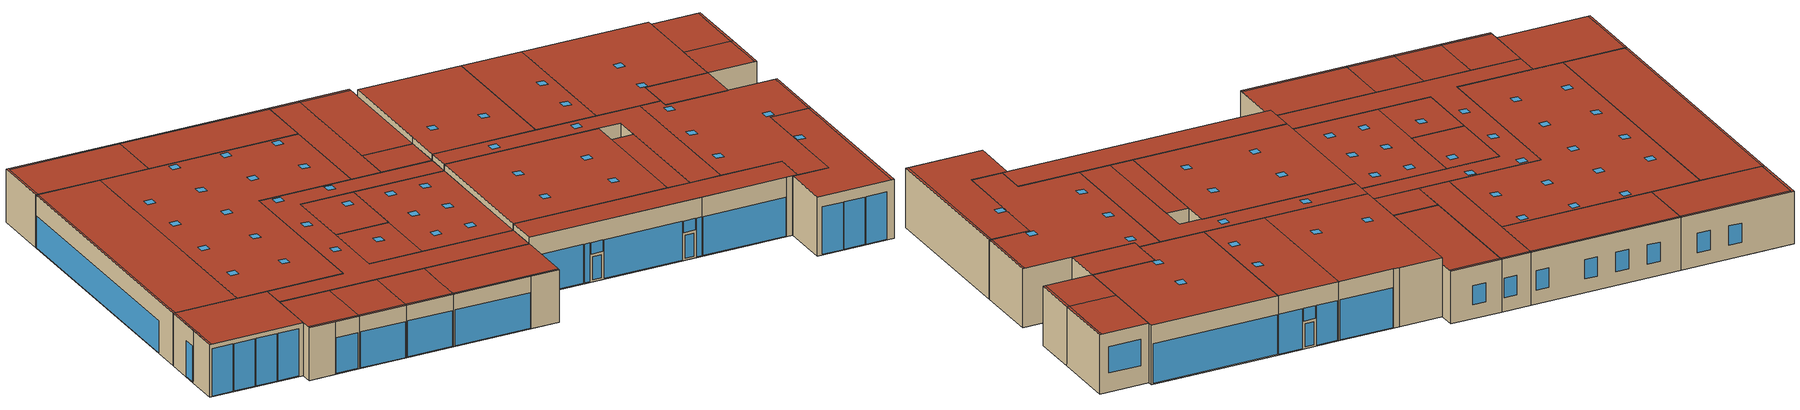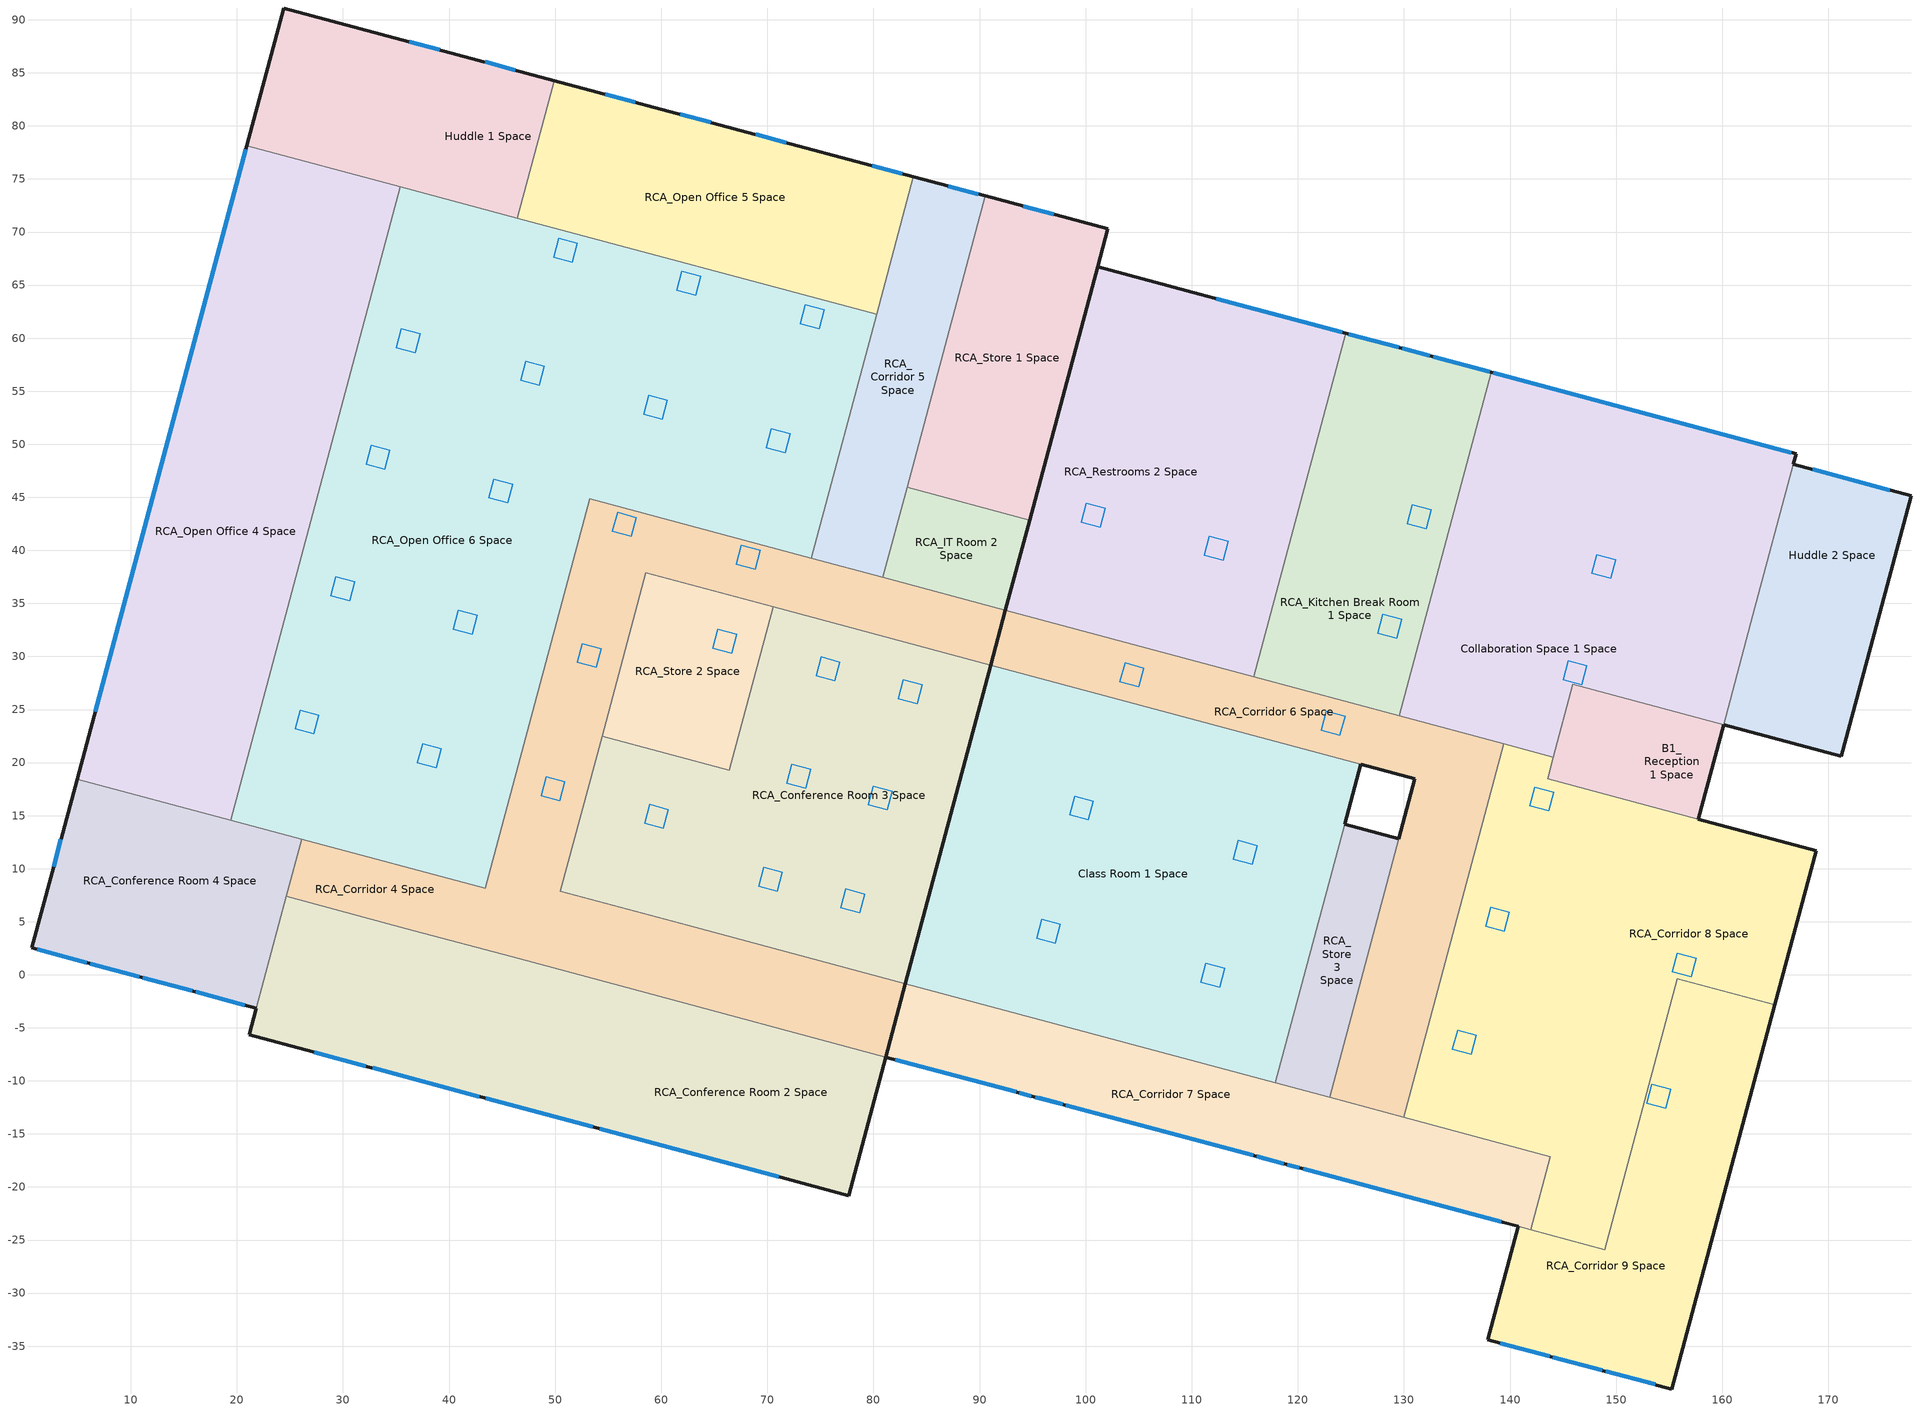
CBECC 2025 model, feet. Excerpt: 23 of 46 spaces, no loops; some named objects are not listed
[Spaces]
B1_Reception 1 Space
 floor to RCA_Corridor 16 Space (NACM_Drop Ceiling): 152.75,25.53 160.12,23.56 157.74,14.66 150.37,16.64 z13.08
 floor to RCA_Corridor 3 Space (NACM_Drop Ceiling): 145.92,27.36 152.75,25.53 150.37,16.64 143.53,18.47 z13.08
 wall outside (Base_CZ12-NonresMetalFrameWallU055): 157.74,14.66 160.12,23.56 z13.08:26.83
 wall to Collaboration Space 1 Space (NACM_Interior Wall): 160.12,23.56 145.92,27.36 144.08,20.52 z13.08:26.83
 wall to RCA_Corridor 8 Space (NACM_Interior Wall): 144.08,20.52 143.53,18.47 157.74,14.66 z13.08:26.83
 roof outside (Base_CZ12-FlatNonresWoodFramingAndOtherRoofU028): 157.74,14.66 160.12,23.56 145.92,27.36 143.53,18.47 z26.83
Collaboration Space 1 Space
 floor outside (Base_CZ12-NonresOtherFloorU071): 159.59,51.06 166.96,49.09 166.7,48.11 159.33,50.08 z13.08
 floor to RCA_Corridor 16 Space (NACM_Drop Ceiling): 159.33,50.08 166.7,48.11 160.12,23.56 152.75,25.53 z13.08
 floor to RCA_Corridor 3 Space (NACM_Drop Ceiling): 134,40.91 155.34,35.19 152.75,25.53 145.92,27.36 144.08,20.52 129.58,24.41 z13.08
 floor to B1_Gym 1 Space (NACM_Drop Ceiling): 138.25,56.78 159.59,51.06 158,45.12 136.66,50.84 z13.08
 floor to B1_Changing 1 Space (NACM_Drop Ceiling): 136.66,50.84 158,45.12 155.34,35.19 134,40.91 z13.08
 wall outside (Base_CZ12-NonresMetalFrameWallU055): 166.7,48.11 166.96,49.09 138.25,56.78 z13.08:26.83
 wall to RCA_Corridor 8 Space (NACM_Interior Wall): 139.4,21.78 144.08,20.52 z13.08:26.83
 wall to RCA_Corridor 6 Space (NACM_Interior Wall): 129.58,24.41 139.4,21.78 z13.08:26.83
 wall to RCA_Kitchen Break Room 1 Space (NACM_Interior Wall): 138.25,56.78 129.58,24.41 z13.08:26.83
 wall to Huddle 2 Space (NACM_Interior Wall): 160.12,23.56 162.89,33.89 166.7,48.11 z13.08:26.83
 window (Base_AllCZ_FixedWindowU34): 166.48,49.22 138.41,56.74 z13.25:22.5
 roof outside (Base_CZ12-FlatNonresWoodFramingAndOtherRoofU028): 144.08,20.52 145.92,27.36 160.12,23.56 166.96,49.09 138.25,56.78 129.58,24.41 z26.83
 skylight (Skylight): 146.77,27.35 147.25,29.12 145.47,29.59 145,27.82 z26.83; 149.49,37.36 149.96,39.13 148.19,39.61 147.71,37.84 z26.83
RCA_Corridor 8 Space
 floor to RCA_Corridor 14 Space (NACM_Drop Ceiling): 150.37,16.64 168.84,11.69 164.96,-2.83 155.77,-0.37 148.93,-25.91 141.96,-24.04 143.81,-17.13 134.93,-14.75 135.33,-13.25 141.89,-15.01 z13.08
 floor to RCA_Corridor 3 Space (NACM_Drop Ceiling): 139.4,21.78 144.08,20.52 143.53,18.47 150.37,16.64 141.89,-15.01 135.33,-13.25 134.93,-14.75 129.96,-13.42 z13.08
 wall outside (Base_CZ12-NonresMetalFrameWallU055): 164.96,-2.83 168.84,11.69 157.74,14.66 z13.08:26.83
 wall to RCA_Corridor 6 Space (NACM_Interior Wall): 139.4,21.78 129.96,-13.42 z13.08:26.83
 wall to RCA_Corridor 7 Space (NACM_Interior Wall): 129.96,-13.42 143.81,-17.13 141.96,-24.04 z13.08:26.83
 wall to RCA_Corridor 9 Space (NACM_Interior Wall): 141.96,-24.04 148.93,-25.91 155.77,-0.37 164.96,-2.83 z13.08:26.83
 roof outside (Base_CZ12-FlatNonresWoodFramingAndOtherRoofU028): 164.96,-2.83 168.84,11.69 168.36,11.82 164.47,-2.7 z26.83; 148.93,-25.91 155.77,-0.37 164.47,-2.7 168.36,11.82 143.53,18.47 144.08,20.52 139.4,21.78 129.96,-13.42 143.81,-17.13 141.96,-24.04 z26.83
 skylight (Skylight): 157.06,-0.2 157.53,1.57 155.76,2.05 155.29,0.28 z26.83; 139.47,4.1 139.94,5.87 138.17,6.35 137.7,4.57 z26.83; 143.63,15.45 144.11,17.22 142.34,17.7 141.86,15.93 z26.83; 136.35,-7.47 136.82,-5.7 135.05,-5.23 134.57,-7 z26.83
Class Room 1 Space
 floor to RCA_Open Office 7 Space (NACM_Drop Ceiling): 91.06,29.18 125.93,19.83 117.89,-10.18 83.01,-0.84 z13.08
 wall outside (Base_CZ12-NonresMetalFrameWallU055): 91.06,29.18 83.01,-0.84 z25.33:26.83; 124.42,14.19 125.93,19.83 z13.08:26.83
 wall to RCA_Conference Room 3 Space (NACM_Interior Wall): 91.06,29.18 83.01,-0.84 z13.08:25.33
 wall to RCA_Corridor 6 Space (NACM_Interior Wall): 125.93,19.83 91.06,29.18 z13.08:26.83
 wall to RCA_Store 3 Space (NACM_Interior Wall): 117.89,-10.18 124.42,14.19 z13.08:26.83
 wall to RCA_Corridor 7 Space (NACM_Interior Wall): 83.01,-0.84 117.89,-10.18 z13.08:26.83
 roof outside (Base_CZ12-FlatNonresWoodFramingAndOtherRoofU028): 117.89,-10.18 125.93,19.83 91.06,29.18 83.01,-0.84 z26.83
 skylight (Skylight): 112.63,-1.16 113.11,0.61 111.34,1.08 110.86,-0.69 z26.83; 115.7,10.41 116.17,12.18 114.4,12.66 113.93,10.88 z26.83; 100.26,14.59 100.74,16.36 98.97,16.84 98.49,15.07 z26.83; 97.15,2.98 97.62,4.75 95.85,5.23 95.38,3.46 z26.83
RCA_Conference Room 3 Space
 floor to RCA_Conference Room 6 Space (NACM_Drop Ceiling): 70.54,34.68 91.06,29.18 83.01,-0.84 62.49,4.66 z13.08; 54.42,22.48 66.41,19.27 62.49,4.66 50.51,7.87 z13.08
 wall to RCA_Corridor 4 Space (NACM_Interior Wall): 91.06,29.18 70.54,34.68 / 54.42,22.48 50.51,7.87 62.49,4.66 83.01,-0.84 z13.08:25.33
 wall to RCA_Store 2 Space (NACM_Interior Wall): 70.54,34.68 66.41,19.27 54.42,22.48 z13.08:25.33
 roof outside (Base_CZ12-FlatNonresWoodFramingAndOtherRoofU028): 83.01,-0.84 91.06,29.18 70.54,34.68 62.49,4.66 z25.33; 62.49,4.66 66.41,19.27 54.42,22.48 50.51,7.87 z25.33
 skylight (Skylight): 73.61,17.59 74.09,19.36 72.31,19.84 71.84,18.07 z25.33; 81.28,15.54 81.75,17.31 79.98,17.78 79.51,16.01 z25.33; 70.94,7.87 71.41,9.64 69.64,10.12 69.17,8.35 z25.33; 78.7,5.84 79.18,7.61 77.41,8.08 76.93,6.31 z25.33; 76.36,27.71 76.83,29.48 75.06,29.95 74.59,28.18 z25.33; 84.12,25.56 84.59,27.33 82.82,27.8 82.35,26.03 z25.33; 60.19,13.8 60.67,15.58 58.9,16.05 58.42,14.28 z25.33
RCA_Corridor 6 Space
 floor to RCA_Corridor 3 Space (NACM_Drop Ceiling): 92.44,34.36 139.4,21.78 129.96,-13.42 122.99,-11.55 131.03,18.47 91.06,29.18 z13.08
 wall outside (Base_CZ12-NonresMetalFrameWallU055): 125.93,19.83 131.03,18.47 129.52,12.83 z13.08:26.83; 92.44,34.36 91.06,29.18 z25.33:26.83
 wall to RCA_Corridor 4 Space (NACM_Interior Wall): 92.44,34.36 91.06,29.18 z13.08:25.33
 wall to RCA_Corridor 7 Space (NACM_Interior Wall): 122.99,-11.55 129.96,-13.42 z13.08:26.83
 wall to RCA_Store 3 Space (NACM_Interior Wall): 129.52,12.83 122.99,-11.55 z13.08:26.83
 wall to RCA_Restrooms 2 Space (NACM_Interior Wall): 115.82,28.09 92.44,34.36 z13.08:26.83
 wall to RCA_Kitchen Break Room 1 Space (NACM_Interior Wall): 129.58,24.41 115.82,28.09 z13.08:26.83
 roof outside (Base_CZ12-FlatNonresWoodFramingAndOtherRoofU028): 129.96,-13.42 139.4,21.78 92.44,34.36 91.06,29.18 131.03,18.47 122.99,-11.55 z26.83
 skylight (Skylight): 123.97,22.58 124.44,24.35 122.67,24.83 122.2,23.06 z26.83; 105.01,27.14 105.48,28.91 103.71,29.38 103.24,27.61 z26.83
RCA_Store 3 Space
 floor to RCA_Open Office 7 Space (NACM_Drop Ceiling): 124.42,14.19 129.52,12.83 122.99,-11.55 117.89,-10.18 z13.08
 wall outside (Base_CZ12-NonresMetalFrameWallU055): 129.52,12.83 124.42,14.19 z13.08:26.83
 wall to RCA_Corridor 7 Space (NACM_Interior Wall): 117.89,-10.18 122.99,-11.55 z13.08:26.83
 roof outside (Base_CZ12-FlatNonresWoodFramingAndOtherRoofU028): 122.99,-11.55 129.52,12.83 124.42,14.19 117.89,-10.18 z26.83
RCA_Corridor 7 Space
 floor to RCA_Corridor 3 Space (NACM_Drop Ceiling): 83.01,-0.84 134.93,-14.75 133.08,-21.66 81.16,-7.75 z13.08
 floor to RCA_Corridor 14 Space (NACM_Drop Ceiling): 134.93,-14.75 143.81,-17.13 141.96,-24.04 133.08,-21.66 z13.08
 wall outside (Base_CZ12-NonresMetalFrameWallU055): 81.16,-7.75 120.33,-18.25 139.31,-23.33 140.76,-23.72 z13.08:26.83; 83.01,-0.84 81.16,-7.75 z25.33:26.83
 wall to RCA_Corridor 4 Space (NACM_Interior Wall): 83.01,-0.84 81.16,-7.75 z13.08:25.33
 wall to RCA_Corridor 9 Space (NACM_Interior Wall): 140.76,-23.72 141.96,-24.04 z13.08:26.83
 window (Base_AllCZ_FixedWindowU34): 120.49,-18.29 139.15,-23.29 / 98.14,-12.3 115.78,-17.03 / 119.02,-17.9 120.15,-18.2 / 93.76,-11.13 94.89,-11.43 / 82.07,-8 93.44,-11.04 z13.25:22.25; 116.43,-17.2 118.36,-17.72 / 95.57,-11.61 97.5,-12.13 z13.59:18.92; 116.11,-17.12 118.68,-17.81 / 95.24,-11.53 97.82,-12.22 z19.59:22.25
 roof outside (Base_CZ12-FlatNonresWoodFramingAndOtherRoofU028): 141.96,-24.04 143.81,-17.13 83.01,-0.84 81.16,-7.75 z26.83
RCA_Kitchen Break Room 1 Space
 floor to RCA_Corridor 3 Space (NACM_Drop Ceiling): 120.24,44.59 134,40.91 129.58,24.41 115.82,28.09 z13.08
 floor to B1_Gym 1 Space (NACM_Drop Ceiling): 124.5,60.47 138.25,56.78 136.66,50.84 135.38,51.18 132.72,41.25 120.24,44.59 z13.08
 floor to B1_Changing 1 Space (NACM_Drop Ceiling): 135.38,51.18 136.66,50.84 134,40.91 132.72,41.25 z13.08
 wall outside (Base_CZ12-NonresMetalFrameWallU055): 138.25,56.78 124.5,60.47 z13.08:26.83
 wall to RCA_Restrooms 2 Space (NACM_Interior Wall): 124.5,60.47 115.82,28.09 z13.08:26.83
 window (Base_AllCZ_FixedWindowU34): 132.42,58.34 129.84,59.03 z19.59:22.5; 138.09,56.82 132.74,58.26 / 129.52,59.12 124.82,60.38 z13.25:22.5; 132.09,58.43 130.16,58.95 z13.59:18.92
 roof outside (Base_CZ12-FlatNonresWoodFramingAndOtherRoofU028): 129.58,24.41 138.25,56.78 124.5,60.47 115.82,28.09 z26.83
 skylight (Skylight): 129.32,31.73 129.79,33.5 128.02,33.98 127.55,32.21 z26.83; 132.08,42.03 132.56,43.8 130.78,44.28 130.31,42.51 z26.83
Huddle 2 Space
 floor to RCA_Corridor 16 Space (NACM_Drop Ceiling): 162.89,33.89 174,30.91 173.23,28.05 165.06,30.24 163.05,22.77 160.12,23.56 z13.08; 166.7,48.11 177.81,45.13 174,30.91 162.89,33.89 z13.08
 floor to RCA_Elec Room 1 Space (NACM_Drop Ceiling): 165.06,30.24 173.23,28.05 171.23,20.58 163.05,22.77 z13.08
 wall outside (Base_CZ12-NonresMetalFrameWallU055): 160.12,23.56 171.23,20.58 174,30.91 177.81,45.13 166.7,48.11 z13.08:26.83
 window (Base_AllCZ_FixedWindowU34): 175.76,45.68 168.52,47.62 z17.5:23.58
 roof outside (Base_CZ12-FlatNonresWoodFramingAndOtherRoofU028): 171.23,20.58 174,30.91 173.51,31.04 170.74,20.71 z26.83; 170.74,20.71 173.51,31.04 162.89,33.89 160.12,23.56 z26.83; 174,30.91 177.81,45.13 177.32,45.26 173.51,31.04 z26.83; 173.51,31.04 177.32,45.26 166.7,48.11 162.89,33.89 z26.83
Huddle 1 Space
 floor to RCA_Open Office 2 Space (NACM_Drop Ceiling): 40.93,86.69 49.93,84.28 46.45,71.3 37.45,73.71 z13.08
 floor to RCA_Corridor 10 Space (NACM_Drop Ceiling): 34.85,88.32 40.93,86.69 37.45,73.71 20.94,78.14 21.85,81.53 32.28,78.74 z13.08
 floor to RCA_Store 4 Space (NACM_Drop Ceiling): 24.41,91.12 34.85,88.32 32.28,78.74 21.85,81.53 z13.08
 wall outside (Base_CZ12-NonresMetalFrameWallU055): 49.93,84.28 24.41,91.12 20.94,78.14 z13.08:25.33
 wall to RCA_Open Office 4 Space (NACM_Interior Wall): 20.94,78.14 35.43,74.26 z13.08:25.33
 wall to RCA_Open Office 5 Space (NACM_Interior Wall): 46.45,71.3 49.93,84.28 z13.08:25.33
 wall to RCA_Open Office 6 Space (NACM_Interior Wall): 35.43,74.26 46.45,71.3 z13.08:25.33
 window (Base_AllCZ_FixedWindowU34): 39.12,87.17 36.27,87.94 / 46.25,85.26 43.4,86.03 z16.27:20.77
 roof outside (Base_CZ12-FlatNonresWoodFramingAndOtherRoofU028): 21.42,78.01 24.77,90.5 49.8,83.8 49.93,84.28 24.41,91.12 20.94,78.14 z25.33; 46.45,71.3 49.8,83.8 24.77,90.5 21.42,78.01 z25.33
RCA_Open Office 4 Space
 floor to RCA_Open Office 1 Space (NACM_Drop Ceiling): 18.5,69.04 32.99,65.16 19.43,14.56 4.94,18.44 z13.08
 floor to RCA_Corridor 10 Space (NACM_Drop Ceiling): 20.94,78.14 35.43,74.26 32.99,65.16 18.5,69.04 z13.08
 wall outside (Base_CZ12-NonresMetalFrameWallU055): 20.94,78.14 4.94,18.44 z13.08:25.33
 wall to RCA_Conference Room 4 Space (NACM_Interior Wall): 4.94,18.44 19.43,14.56 z13.08:25.33
 wall to RCA_Open Office 6 Space (NACM_Interior Wall): 19.43,14.56 35.43,74.26 z13.08:25.33
 window (Base_AllCZ_FixedWindowU34): 20.85,77.82 6.65,24.8 z13.25:20.59
 roof outside (Base_CZ12-FlatNonresWoodFramingAndOtherRoofU028): 5.42,18.31 21.42,78.01 20.94,78.14 4.94,18.44 z25.33; 19.43,14.56 35.43,74.26 21.42,78.01 5.42,18.31 z25.33
RCA_Open Office 5 Space
 floor to RCA_Open Office 2 Space (NACM_Drop Ceiling): 49.93,84.28 83.77,75.21 80.29,62.23 46.45,71.3 z13.08
 wall outside (Base_CZ12-NonresMetalFrameWallU055): 83.77,75.21 49.93,84.28 z13.08:25.33
 wall to RCA_Corridor 5 Space (NACM_Interior Wall): 80.29,62.23 83.77,75.21 z13.08:25.33
 wall to RCA_Open Office 6 Space (NACM_Interior Wall): 46.45,71.3 80.29,62.23 z13.08:25.33
 window (Base_AllCZ_FixedWindowU34): 82.74,75.49 79.88,76.25 / 57.57,82.23 54.71,83 / 64.67,80.33 61.81,81.1 / 71.76,78.43 68.91,79.19 z16.27:20.77
 roof outside (Base_CZ12-FlatNonresWoodFramingAndOtherRoofU028): 80.29,62.23 83.64,74.73 49.8,83.8 46.45,71.3 z25.33; 83.64,74.73 83.77,75.21 49.93,84.28 49.8,83.8 z25.33
RCA_Open Office 6 Space
 floor to RCA_Open Office 3 Space (NACM_Drop Ceiling): 37.45,73.71 80.29,62.23 74.14,39.26 53.24,44.86 43.4,8.14 19.43,14.56 32.99,65.16 35.01,64.62 z13.08
 floor to RCA_Corridor 10 Space (NACM_Drop Ceiling): 35.43,74.26 37.45,73.71 35.01,64.62 32.99,65.16 z13.08
 wall to RCA_Conference Room 4 Space (NACM_Interior Wall): 19.43,14.56 26.11,12.77 z13.08:25.33
 wall to RCA_Corridor 4 Space (NACM_Interior Wall): 26.11,12.77 43.4,8.14 53.24,44.86 74.14,39.26 z13.08:25.33
 wall to RCA_Corridor 5 Space (NACM_Interior Wall): 74.14,39.26 80.29,62.23 z13.08:25.33
 roof outside (Base_CZ12-FlatNonresWoodFramingAndOtherRoofU028): 43.4,8.14 53.24,44.86 74.14,39.26 80.29,62.23 35.43,74.26 19.43,14.56 z25.33
 skylight (Skylight): 48.52,55.57 49,57.34 47.23,57.82 46.75,56.05 z25.33; 51.63,67.17 52.1,68.94 50.33,69.41 49.85,67.64 z25.33; 63.25,64.05 63.73,65.82 61.95,66.3 61.48,64.52 z25.33; 74.88,60.88 75.35,62.66 73.58,63.13 73.11,61.36 z25.33; 36.82,58.64 37.29,60.41 35.52,60.89 35.05,59.12 z25.33; 60.11,52.35 60.58,54.12 58.81,54.6 58.34,52.83 z25.33; 71.69,49.2 72.16,50.97 70.39,51.45 69.92,49.67 z25.33; 33.95,47.64 34.42,49.41 32.65,49.89 32.18,48.12 z25.33; 45.51,44.48 45.99,46.25 44.21,46.72 43.74,44.95 z25.33; 30.62,35.26 31.1,37.03 29.33,37.51 28.85,35.74 z25.33; 42.19,32.1 42.66,33.87 40.89,34.35 40.42,32.58 z25.33; 27.26,22.7 27.73,24.47 25.96,24.95 25.49,23.17 z25.33; 38.8,19.52 39.27,21.29 37.5,21.76 37.03,19.99 z25.33
RCA_Conference Room 2 Space
 floor to RCA_Conference Room 1 Space (NACM_Drop Ceiling): 46.65,1.49 57.36,-1.38 53.86,-14.43 43.15,-11.56 z13.08; 57.36,-1.38 81.16,-7.75 77.66,-20.81 53.86,-14.43 z13.08; 24.67,7.38 35.97,4.36 32.47,-8.7 21.17,-5.67 z13.08; 35.97,4.36 46.65,1.49 43.15,-11.56 32.47,-8.7 z13.08
 wall outside (Base_CZ12-NonresMetalFrameWallU055): 21.85,-3.15 21.17,-5.67 27.16,-7.28 32.47,-8.7 43.15,-11.56 53.86,-14.43 71.25,-19.09 77.66,-20.81 81.16,-7.75 z13.08:25.33
 wall to RCA_Corridor 4 Space (NACM_Interior Wall): 81.16,-7.75 57.36,-1.38 46.65,1.49 35.97,4.36 24.67,7.38 z13.08:25.33
 wall to RCA_Conference Room 4 Space (NACM_Interior Wall): 24.67,7.38 21.85,-3.15 z13.08:25.33
 window (Base_AllCZ_FixedWindowU34): 43.47,-11.65 53.54,-14.35 / 54.18,-14.52 71.09,-19.05 / 27.32,-7.32 32.15,-8.62 / 32.79,-8.79 42.83,-11.48 z13.25:21.59
 roof outside (Base_CZ12-FlatNonresWoodFramingAndOtherRoofU028): 53.86,-14.43 53.99,-13.95 43.28,-11.08 43.15,-11.56 z25.33; 53.99,-13.95 57.36,-1.38 46.65,1.49 43.28,-11.08 z25.33; 77.66,-20.81 77.79,-20.33 53.99,-13.95 53.86,-14.43 z25.33; 77.79,-20.33 81.16,-7.75 57.36,-1.38 53.99,-13.95 z25.33; 32.47,-8.7 32.6,-8.22 21.3,-5.19 21.17,-5.67 z25.33; 32.6,-8.22 35.97,4.36 24.67,7.38 21.3,-5.19 z25.33; 43.15,-11.56 43.28,-11.08 32.6,-8.22 32.47,-8.7 z25.33; 43.28,-11.08 46.65,1.49 35.97,4.36 32.6,-8.22 z25.33
RCA_Corridor 4 Space
 floor to RCA_Corridor 1 Space (NACM_Drop Ceiling): 53.24,44.86 92.44,34.36 91.06,29.18 58.55,37.89 50.51,7.87 83.01,-0.84 81.16,-7.75 24.67,7.38 26.11,12.77 43.4,8.14 z13.08
 wall to RCA_Conference Room 4 Space (NACM_Interior Wall): 26.11,12.77 24.67,7.38 z13.08:25.33
 wall to RCA_IT Room 2 Space (NACM_Interior Wall): 92.44,34.36 80.9,37.45 z13.08:25.33
 wall to RCA_Store 2 Space (NACM_Interior Wall): 54.42,22.48 58.55,37.89 70.54,34.68 z13.08:25.33
 wall to RCA_Corridor 5 Space (NACM_Interior Wall): 80.9,37.45 74.14,39.26 z13.08:25.33
 roof outside (Base_CZ12-FlatNonresWoodFramingAndOtherRoofU028): 81.16,-7.75 83.01,-0.84 50.51,7.87 58.55,37.89 91.06,29.18 92.44,34.36 53.24,44.86 43.4,8.14 26.11,12.77 24.67,7.38 z25.33
 skylight (Skylight): 57.18,41.32 57.65,43.09 55.88,43.57 55.41,41.8 z25.33; 68.86,38.22 69.33,39.99 67.56,40.47 67.09,38.7 z25.33; 53.87,28.98 54.34,30.75 52.57,31.22 52.1,29.45 z25.33; 50.45,16.42 50.93,18.19 49.16,18.66 48.68,16.89 z25.33
RCA_Conference Room 4 Space
 floor outside (Base_CZ12-NonresOtherFloorU071): 13.01,1.77 22.48,-0.77 21.85,-3.15 12.38,-0.61 z13.08
 floor to RCA_Lobby 1 Space (NACM_Drop Ceiling): 4.94,18.44 26.11,12.77 22.48,-0.77 13.01,1.77 12.38,-0.61 0.68,2.53 z13.08
 wall outside (Base_CZ12-NonresMetalFrameWallU055): 4.94,18.44 2.59,9.66 0.68,2.53 21.85,-3.15 z13.08:25.33
 window (Base_AllCZ_FixedWindowU34): 11.14,-0.28 15.79,-1.52 / 16.11,-1.61 20.76,-2.85 / 1.2,2.39 5.85,1.14 / 6.17,1.05 10.82,-0.19 z13.25:24.25; 3.42,12.77 2.73,10.2 z13.25:21.5
 roof outside (Base_CZ12-FlatNonresWoodFramingAndOtherRoofU028): 1.16,2.4 5.42,18.31 4.94,18.44 0.68,2.53 z25.33; 21.85,-3.15 26.11,12.77 5.42,18.31 1.16,2.4 z25.33
RCA_Store 2 Space
 floor to RCA_Store 7 Space (NACM_Drop Ceiling): 58.55,37.89 70.54,34.68 66.41,19.27 54.42,22.48 z13.08
 roof outside (Base_CZ12-FlatNonresWoodFramingAndOtherRoofU028): 66.41,19.27 70.54,34.68 58.55,37.89 54.42,22.48 z25.33
 skylight (Skylight): 66.63,30.31 67.1,32.08 65.33,32.56 64.86,30.79 z25.33
RCA_IT Room 2 Space
 floor to RCA_IT Room 1 Space (NACM_Drop Ceiling): 83.18,45.94 94.72,42.85 92.44,34.36 80.9,37.45 z13.08
 wall to RCA_Corridor 5 Space (NACM_Interior Wall): 83.18,45.94 80.9,37.45 z13.08:25.33
 wall to RCA_Store 1 Space (NACM_Interior Wall): 94.72,42.85 83.18,45.94 z13.08:25.33
 wall to RCA_Restrooms 2 Space (NACM_Interior Wall): 92.44,34.36 94.72,42.85 z13.08:25.33
 roof outside (Base_CZ12-FlatNonresWoodFramingAndOtherRoofU028): 92.44,34.36 94.72,42.85 83.18,45.94 80.9,37.45 z25.33
RCA_Corridor 5 Space
 floor to RCA_Corridor 2 Space (NACM_Drop Ceiling): 83.77,75.21 90.53,73.4 80.9,37.45 74.14,39.26 z13.08
 wall outside (Base_CZ12-NonresMetalFrameWallU055): 90.53,73.4 83.77,75.21 z13.08:25.33
 wall to RCA_Store 1 Space (NACM_Interior Wall): 83.18,45.94 90.53,73.4 z13.08:25.33
 window (Base_AllCZ_FixedWindowU34): 89.9,73.57 87.04,74.33 z16.27:20.77
 roof outside (Base_CZ12-FlatNonresWoodFramingAndOtherRoofU028): 90.4,72.92 90.53,73.4 83.77,75.21 83.64,74.73 z25.33; 80.9,37.45 90.4,72.92 83.64,74.73 74.14,39.26 z25.33
RCA_Store 1 Space
 floor to RCA_Store 5 Space (NACM_Drop Ceiling): 90.53,73.4 102.08,70.31 94.72,42.85 83.18,45.94 z13.08
 wall outside (Base_CZ12-NonresMetalFrameWallU055): 101.12,66.73 102.08,70.31 90.53,73.4 z13.08:25.33
 wall to RCA_Restrooms 2 Space (NACM_Interior Wall): 94.72,42.85 101.12,66.73 z13.08:25.33
 window (Base_AllCZ_FixedWindowU34): 97,71.67 94.14,72.43 z16.27:20.77
 roof outside (Base_CZ12-FlatNonresWoodFramingAndOtherRoofU028): 101.95,69.82 102.08,70.31 90.53,73.4 90.4,72.92 z25.33; 94.72,42.85 101.95,69.82 90.4,72.92 83.18,45.94 z25.33
RCA_Restrooms 2 Space
 floor to RCA_Restrooms 1 Space (NACM_Drop Ceiling): 101.12,66.73 110.74,64.15 109.98,61.32 115.48,59.85 111.99,46.8 120.24,44.59 115.82,28.09 92.44,34.36 z13.08
 floor to RCA_Corridor 11 Space (NACM_Drop Ceiling): 110.74,64.15 121.16,61.36 120.4,58.53 109.98,61.32 z13.08
 floor to B1_Gym 1 Space (NACM_Drop Ceiling): 121.16,61.36 124.5,60.47 120.24,44.59 111.99,46.8 115.48,59.85 120.4,58.53 z13.08
 wall outside (Base_CZ12-NonresMetalFrameWallU055): 101.12,66.73 94.72,42.85 92.44,34.36 z25.33:26.83; 124.5,60.47 112.16,63.77 110.74,64.15 101.12,66.73 z13.08:26.83
 window (Base_AllCZ_FixedWindowU34): 124.18,60.55 112.32,63.73 z13.25:22.5
 roof outside (Base_CZ12-FlatNonresWoodFramingAndOtherRoofU028): 115.82,28.09 124.5,60.47 101.12,66.73 92.44,34.36 z26.83
 skylight (Skylight): 101.37,42.19 101.84,43.96 100.07,44.43 99.6,42.66 z26.83; 112.95,39.08 113.42,40.85 111.65,41.32 111.18,39.55 z26.83
RCA_Corridor 9 Space
 floor to RCA_Corridor 14 Space (NACM_Drop Ceiling): 155.77,-0.37 164.96,-2.83 155.25,-39.04 137.9,-34.39 140.76,-23.72 148.93,-25.91 z13.08
 wall outside (Base_CZ12-NonresMetalFrameWallU055): 140.76,-23.72 137.9,-34.39 155.25,-39.04 164.96,-2.83 z13.08:26.83
 window (Base_AllCZ_FixedWindowU34): 139.08,-34.71 143.72,-35.95 / 144.05,-36.04 148.69,-37.28 / 149.02,-37.37 153.67,-38.62 z13.25:24.25
 roof outside (Base_CZ12-FlatNonresWoodFramingAndOtherRoofU028): 155.25,-39.04 164.96,-2.83 164.47,-2.7 154.77,-38.91 z26.83; 154.77,-38.91 164.47,-2.7 155.77,-0.37 148.93,-25.91 140.76,-23.72 137.9,-34.39 z26.83
 skylight (Skylight): 154.66,-12.58 155.14,-10.8 153.37,-10.33 152.89,-12.1 z26.83
[Proj]
Lab Classroom FPFC: Ruleset=CA 2025 Nonresidential, Vers. 1.0 (T24_2025.bin); StdsVersion=Compliance2025; GasType=None; NatGasAvail=0; EffMetric=SEER2/EER2/HSPF2; CliZn=ClimateZone9; ZipCode=95837; WeatherStation=LOS ANGELES USC; HVACAutoSizing=0; QuickAnalysis=0; AutoHardSizeAirFlowPerSqFt=1.5; AnalysisType=Title24ProposedOnly; AirBarrier=Air barrier - not verified
[Bldg]
CustomLabClassroom: BldgAz=0
[ConsAssm]
Base_CZ12-NonresMetalFrameWallU055: CompatibleSurfType=ExteriorWall; MatRef=( Stucco - 7/8 in., Compliance Insulation R14.60, Compliance Insulation R1.41, Compliance Insulation R0.02, Compliance Insulation R0.02, Air - Metal Wall Framing - 16 or 24 in. OC, Gypsum Board - 1/2 in. )
NACM_Interior Wall: CompatibleSurfType=InteriorWall; MatRef=( Gypsum Board - 5/8 in., Air - Metal Wall Framing - 16 or 24 in. OC, Compliance Insulation Int wall )
Base_CZ12-FlatNonresWoodFramingAndOtherRoofU028: CompatibleSurfType=Roof; MatRef=( Metal Standing Seam - 1/16 in., Compliance Insulation R34.93 ); CRRCInitialRefl=0.63; CRRCAgedRefl=0.63; CRRCInitialEmit=0.75; CRRCAgedEmit=0.75; CRRCProdID=XXXX-XXXX
Base_CZ12-NonresOtherFloorU071: CompatibleSurfType=ExteriorFloor; MatRef=( Metal Deck - 1/16 in., Compliance Insulation R14.60, Carpet - 3/4 in. )
NACM_Drop Ceiling: CompatibleSurfType=InteriorFloor; MatRef=Acoustic Tile - 3/4 in.
[Mat]
Name | CodeCat | CodeItem
Stucco - 7/8 in. | Plastering Materials | Stucco - 7/8 in.
Compliance Insulation R14.60 | Insulation Board | Compliance Insulation R14.60
Compliance Insulation R1.41 | Insulation Board | Compliance Insulation R1.41
Compliance Insulation R0.02 | Insulation Board | Compliance Insulation R0.02
Air - Metal Wall Framing - 16 or 24 in. OC | Air | Air - Metal Wall Framing - 16 or 24 in. OC
Gypsum Board - 1/2 in. | Bldg Board and Siding | Gypsum Board - 1/2 in.
Gypsum Board - 5/8 in. | Bldg Board and Siding | Gypsum Board - 5/8 in.
Metal Standing Seam - 1/16 in. | Roofing | Metal Standing Seam - 1/16 in.
Compliance Insulation R34.93 | Insulation Board | Compliance Insulation R34.93
Acoustic Tile - 3/4 in. | Finish Materials | Acoustic Tile - 3/4 in.
Metal Deck - 1/16 in. | Bldg Board and Siding | Metal Deck - 1/16 in.
Carpet - 3/4 in. | Finish Materials | Carpet - 3/4 in.
Compliance Insulation Int wall | Insulation Board | Compliance Insulation R4.50
[FenCons] FenProdType=FixedWindow; CertificationMthd=NFRCRated
Name | FenType | AssmContext | SHGC | UFactor | VT | SkyltGlz | SkyltCurb
Base_AllCZ_FixedWindowU34 | VerticalFenestration | Manufactured | 0.22 | 0.34 | 0.42
Skylight | Skylight |  | 0.25 | 0.3 | 0.5 | Glass | CurbMounted
[Story]
2nd Floor
[Spc] Story=2nd Floor; EnvStatus=New; LtgStatus=Future; IntLPDNonReg=0
Name | CondgType | ThrmlZnRef | Vol | SpcFunc | FuncSchGrp | IntLPDReg | OccSensorCtrl | OccFrac | Skylit100PctControlled | DayltgCtrlType | MinDimLtgFrac | MinDimPwrFrac | VentFlow | PriSide100PctControlled | SecSide100PctControlled | ExhPerArea | ExhNumFixtures | PVBattSizeBldgType | VentSpcFunc
B1_Reception 1 Space | DirectlyConditioned | L2_ZN08_Recep Corridor | 1861.05 | Lobby, Main Entry | Assembly | 0.7 | 0
Class Room 1 Space | DirectlyConditioned | L2_ZN02_Core Classroom | 15427.9 | Classroom, Lecture, Training, Vocational Areas | School | 0.6 | 1 | 0.75 | 1 | Continuous | 0.1 | 0.1 | 636
Collaboration Space 1 Space | DirectlyConditioned | L2_ZN07_Huddle Area | 12265.2 | Classroom, Lecture, Training, Vocational Areas | School | 0.6 | 1 | 0.75 | 1 | Continuous | 0.1 | 0.1 | 400 | 1 | 1
Huddle 1 Space | DirectlyConditioned | L2_ZN04_Huddle Offices | 4346.87 | Classroom, Lecture, Training, Vocational Areas | School | 0.6 | 1 | 0.75 |  | Continuous | 0.1 | 0.1 | 250 | 1 | 1
Huddle 2 Space | DirectlyConditioned | L2_ZN07_Huddle Area | 4019.46 | Classroom, Lecture, Training, Vocational Areas | School | 0.6 | 1 | 0.75 |  | Continuous | 0.1 | 0.1 | 200 | 1 | 1
RCA_Conference Room 2 Space | DirectlyConditioned | L2_ZN07 North Conf | 9683.65 | Classroom, Lecture, Training, Vocational Areas | School | 0.6 | 1 | 0.75 |  | Continuous | 0.1 | 0.1 | 400 | 1 | 1
RCA_Conference Room 3 Space | DirectlyConditioned | L2_ZN01_Core Conf Room | 10387.3 | Classroom, Lecture, Training, Vocational Areas | School | 0.6 | 1 | 0.75 | 1 | Continuous | 0.1 | 0.1 | 400
RCA_Conference Room 4 Space | DirectlyConditioned | L2_ZN06 Corner Conf | 4424.03 | Classroom, Lecture, Training, Vocational Areas | School | 0.6 | 1 | 0.75 |  | Continuous | 0.1 | 0.1 | 250 | 1 | 1
RCA_Corridor 4 Space | DirectlyConditioned | L2_ZN08_Recep Corridor | 10084.3 | Corridor Area | Office | 0.4 | 1 |  | 1 | Continuous | 0.1 | 0.1
RCA_Corridor 5 Space | DirectlyConditioned | L2_ZN12 Storage | 3191.4 | Corridor Area | Office | 0.4 | 1 |  |  | Continuous | 0.1 | 0.1 |  | 1 | 1
RCA_Corridor 6 Space | DirectlyConditioned | L2_ZN08_Recep Corridor | 6668.67 | Corridor Area | Office | 0.4 | 1 |  | 1 | Continuous | 0.1 | 0.1
RCA_Corridor 7 Space | DirectlyConditioned | L2_ZN09 NE Corridor | 6193.84 | Corridor Area | Office | 0.4 | 1 |  |  | Continuous | 0.1 | 0.1 |  | 1 | 1
RCA_Corridor 8 Space | DirectlyConditioned | L2_ZN08_Recep Corridor | 12985.3 | Corridor Area | Office | 0.4 | 1 |  | 1 | Continuous | 0.1 | 0.1
RCA_Corridor 9 Space | DirectlyConditioned | L2_ZN09 NE Corridor | 6184.64 | Corridor Area | Office | 0.4 | 1 |  | 1 | Continuous | 0.1 | 0.1 |  | 1 | 1
RCA_IT Room 2 Space | DirectlyConditioned | L2_ZN10_IT Room | 1286.67 | Computer Room | Data | 0.5 | 0
RCA_Kitchen Break Room 1 Space | DirectlyConditioned | L2_ZN11_Breakroom | 6561.73 | Lounge, Breakroom, or Waiting Area | Assembly | 0.55 | 0 |  | 1 | Continuous | 0.1 | 0.1 |  | 1 | 1
RCA_Open Office 4 Space | DirectlyConditioned | L2_ZN03_South Open Office | 11356 | Laboratory, Scientific | Laboratory | 0.9 | 1 |  |  | Continuous | 0.1 | 0.1 |  | 1 | 1 | 1.3
RCA_Open Office 5 Space | DirectlyConditioned | L2_ZN03_South Open Office | 5766 | Laboratory, Scientific | Laboratory | 0.9 | 1 |  |  | Continuous | 0.1 | 0.1 |  | 1 | 1 | 1.3
RCA_Open Office 6 Space | DirectlyConditioned | L2_ZN05_Core Open Office Cor | 25091.7 | Laboratory, Scientific | Laboratory | 0.9 | 1 | 1 | 1 | Continuous | 0.1 | 0.1 |  |  |  | 1.3
RCA_Restrooms 2 Space | Unconditioned | L2_ZN14 Restroom | 11153.8 | Restrooms | Office | 0.65 | 0 | 1 | 1 | Continuous | 0.1 | 0.1 |  | 1 | 1 |  | 8
RCA_Store 1 Space | DirectlyConditioned | L2_ZN12 Storage | 4161.55 | Storage, General | Warehouse | 0.4 | 0 | 1 |  | Continuous | 0.1 | 0.1 |  | 1 | 1
RCA_Store 2 Space | DirectlyConditioned | L2_ZN01_Core Conf Room | 2424.59 | Storage, General | Warehouse | 0.4 | 0 | 1 | 1 | Continuous | 0.1 | 0.1 |  |  |  |  |  | Office, Financial, Unleased, Med Office/Clinic
RCA_Store 3 Space | DirectlyConditioned | L2_ZN02_Core Classroom | 1832.97 | Storage, General | Warehouse | 0.4 | 0 | 1 |  |  |  |  |  |  |  |  |  | Office, Financial, Unleased, Med Office/Clinic | Misc - All others
[ThrmlZn] HVACZnCnt=1; VentByPriAirCondgSys=0; VentStd=T24-2025; VentSpecMthd=Maximum
Name | Type | PriAirCondgSysRef | PriAirCondgSysPriority | VentSysRef | VentSysPriority | SizeForDOAS | SizeForDOASCtrl | SizeForDOASTempLow | SizeForDOASTempHi | VentSrc | VentCtrlMthd | ExhSysRef | ExhHtRcvryRef
L2_ZN02_Core Classroom | Conditioned | FC-L2_ZN02_Core Classroom | 2 | DOAS-AHU | 1 | 1 | Neutral | 55 | 60 | Forced | CO2Sensors
L2_ZN07_Huddle Area | Conditioned | FC-L2_ZN07_Huddle Area | 2 | DOAS-AHU | 1 | 1 | Neutral | 55 | 60 | Forced | CO2Sensors
L2_ZN04_Huddle Offices | Conditioned | FC-L2_ZN04_Huddle Offices | 2 | DOAS-AHU | 1 | 1 | Neutral | 55 | 60 | Forced | Fixed
L2_ZN07 North Conf | Conditioned | FC-L2_ZN07 North Conf | 2 | DOAS-AHU | 1 | 1 | Neutral | 55 | 60 | Forced | CO2Sensors
L2_ZN01_Core Conf Room | Conditioned | FC-L2_ZN01_Core Conf Room | 2 | DOAS-AHU | 1 | 1 | Neutral | 55 | 60 | Forced | CO2Sensors
L2_ZN06 Corner Conf | Conditioned | FC-L2_ZN06 Corner Conf | 2 | DOAS-AHU | 1 | 1 | Neutral | 55 | 60 | Forced | CO2Sensors
L2_ZN09 NE Corridor | Conditioned | FC-L2_ZN09 NE Corridor | 2 | DOAS-AHU | 1 | 1 | Neutral | 55 | 60 | Forced | Fixed
L2_ZN08_Recep Corridor | Conditioned | FC-L2_ZN08_Recep Corridor | 2 | DOAS-AHU | 1 | 1 | Neutral | 55 | 60 | Forced | Fixed
L2_ZN10_IT Room | Conditioned |  |  |  |  |  |  |  |  | Forced | Fixed
L2_ZN11_Breakroom | Conditioned | FC-L2_ZN11_Breakroom | 2 | DOAS-AHU | 1 | 1 | Neutral | 55 | 60 | Forced | CO2Sensors
L2_ZN03_South Open Office | Conditioned | FC-L2_ZN03_South Open Office | 2 | DOAS-AHU | 1 | 1 | Neutral | 55 | 60 | Forced | Fixed | Exhaust Lab 1 | DOAS-AHU HRV
L2_ZN05_Core Open Office Cor | Conditioned | FC-L2_ZN05_Core Open Office Cor | 2 | DOAS-AHU | 1 | 1 | Neutral | 55 | 60 | Forced | Fixed | Exhaust Lab 1 | DOAS-AHU HRV
L2_ZN14 Restroom | Unconditioned |  |  |  |  |  |  |  |  | None | Fixed | Exhaust_RR2
L2_ZN12 Storage | Conditioned | FC-L2_ZN12 Storage | 2 | DOAS-AHU | 1 | 1 | Neutral | 55 | 60 | Forced | Fixed
